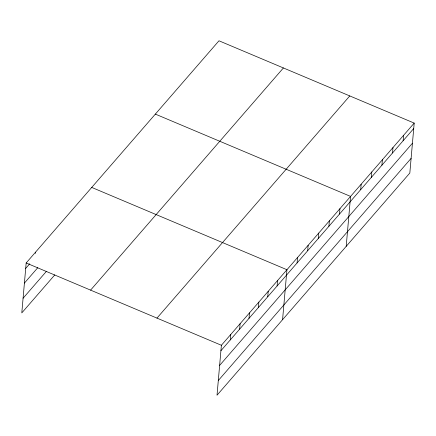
<?xml version="1.0" encoding="UTF-8"?>
<svg xmlns="http://www.w3.org/2000/svg" width="436" height="436" viewBox="0 0 436 436"><rect width="100%" height="100%" fill="white"/><g stroke="black" fill="none" stroke-linecap="round" stroke-linejoin="round"><path stroke-width="0.65" d="M414.2 123.094L221.39 345.268L217.019 395.212L409.829 173.032L414.2 123.094L218.981 40.788L26.171 262.968L21.8 312.906L54.8 274.882M35.43 253.387L35.534 252.177M230.279 339.933L230.753 334.477M239.642 329.142L240.116 323.686M249.005 318.351L249.485 312.895M258.374 307.56L258.848 302.104M267.737 296.769L268.216 291.313M277.1 285.972L277.579 280.517M282.577 319.67L286.942 269.726L91.724 187.425M297.074 262.963L297.548 257.507M307.674 250.744L308.154 245.288M318.28 238.525L318.76 233.069M328.886 226.306L329.365 220.85M339.491 214.087L339.966 208.631M346.2 246.351L350.571 196.407L155.352 114.107M360.697 189.644L361.177 184.188M371.303 177.425L371.783 171.969M381.909 165.206L382.388 159.75M392.514 152.987L392.989 147.531M403.12 140.768L403.594 135.313M25.691 268.423L29.708 263.796M24.405 283.1L37.785 267.688M23.086 298.229L46.276 271.508M90.59 290.125L283.405 67.951M156.965 318.106L349.776 95.931M220.91 350.724L413.72 128.549M219.63 365.406L412.44 143.226M218.305 380.53L411.115 158.355M26.171 262.968L221.39 345.268"/></g></svg>
